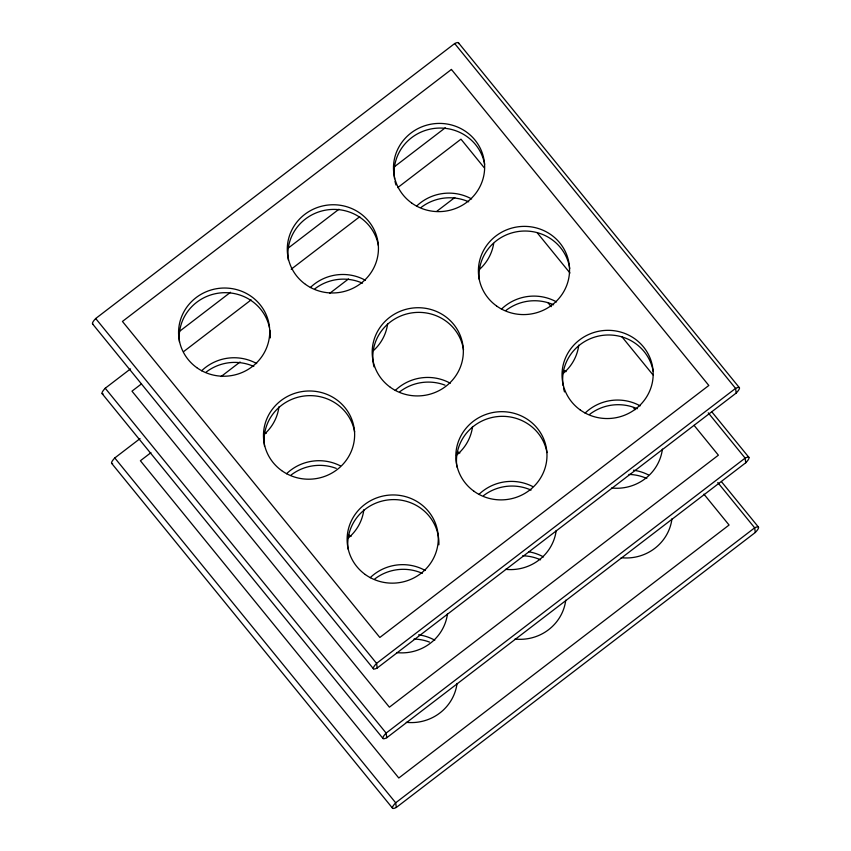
<?xml version="1.0" encoding="UTF-8"?>
<svg xmlns="http://www.w3.org/2000/svg" width="851" height="851" viewBox="0 0 851 851"><rect width="100%" height="100%" fill="white"/><g stroke="black" fill="none" stroke-linecap="round" stroke-linejoin="round"><path stroke-width="1.28" d="M92.961 324.146A11.403 2.521 -39.2 0 1 95.695 318.519L454.679 43.55A11.403 2.521 -39.2 0 1 458.551 43.656M103.099 393.885A11.403 2.521 -39.2 0 1 105.237 388.237L130.511 368.887M178.933 331.794L230.525 292.287M288.425 247.928L338.953 209.229M394.747 166.488L445.286 127.788M141.479 383.886L131.979 391.162L389.396 707.181L718.382 455.189L694.065 425.34M183.656 351.58L251.141 299.892M291.202 269.203L359.739 216.707M397.704 187.635L460.965 139.17L484.442 167.998M112.651 463.604A11.403 2.521 -39.2 0 1 114.789 457.955L140.053 438.605M221.122 376.514L240.067 362.005M329.56 293.457L348.506 278.947M436.935 211.208L454.838 197.506M150.935 452.668L140.394 460.753L398.8 778.005L729.073 525.035L703.905 494.133M95.695 318.519L376.578 663.365A11.403 2.521 -39.2 0 0 377.216 668.014L736.211 393.045A11.403 2.521 -39.2 0 0 735.572 388.396L454.679 43.55M105.237 388.237L386.131 733.083A11.403 2.521 -39.2 0 0 386.769 737.732L745.763 462.763L745.125 458.115L708.234 412.82M114.789 457.955L395.683 802.801L396.321 807.45L755.305 532.481L754.667 527.833L717.776 482.538M458.423 42.763L739.306 387.599M711.968 412.033L748.859 457.327M537.268 232.844L569.968 272.99M621.953 336.815L652.983 374.897M721.52 481.751L758.411 527.046M547.853 302.552L551.203 306.668M633.431 407.608L635.101 409.671M92.589 323.954L373.472 668.801M102.141 393.673L383.024 738.519M111.694 463.401L392.577 808.237M736.211 393.045L735.572 388.396L376.578 663.365L377.216 668.014M386.769 737.732L386.131 733.083L745.125 458.115A11.403 2.521 -39.2 0 1 745.763 462.763M278.947 406.789A45.614 44.082 -7.8 0 1 264.81 433.819M201.634 370.791A45.614 44.082 -7.8 0 1 256.694 363.568M374.791 578.935A45.614 44.082 -7.8 0 1 422.341 573.361M447.488 613.709A45.614 44.082 -7.8 0 1 396.715 652.6M370.174 577.701A45.614 44.082 -7.8 0 1 425.245 570.478M387.662 323.529A45.614 44.082 -7.8 0 1 373.515 350.548M310.349 287.521A45.614 44.082 -7.8 0 1 365.409 280.298M556.203 530.45A45.614 44.082 -7.8 0 1 505.43 569.33M478.89 494.442A45.614 44.082 -7.8 0 1 532.79 486.591M589.7 414.32A45.614 44.082 -7.8 0 1 637.25 408.746M483.496 495.665A45.614 44.082 -7.8 0 1 531.056 490.091M662.408 449.094A45.614 44.082 -7.8 0 1 611.635 487.985M585.084 413.097A45.614 44.082 -7.8 0 1 640.154 405.874M578.765 345.144A45.614 44.082 -7.8 0 1 562.628 373.876M501.452 309.136A45.614 44.082 -7.8 0 1 556.511 301.914M399.853 391.705A45.614 44.082 -7.8 0 1 444.988 385.141M472.56 426.489A45.614 44.082 -7.8 0 1 456.423 455.221M395.247 390.481A45.614 44.082 -7.8 0 1 450.307 383.258M314.955 288.744A45.614 44.082 -7.8 0 1 362.505 283.181M206.25 372.015A45.614 44.082 -7.8 0 1 253.8 366.441M291.148 474.975A45.614 44.082 -7.8 0 1 336.283 468.401M421.16 207.399A45.614 44.082 -7.8 0 1 468.71 201.825M506.058 310.36A45.614 44.082 -7.8 0 1 553.607 304.796M493.686 243.439A45.614 44.082 -7.8 0 1 478.73 270.075M416.543 206.176A45.614 44.082 -7.8 0 1 471.614 198.953M363.845 509.749A45.614 44.082 -7.8 0 1 347.719 538.492M286.532 473.752A45.614 44.082 -7.8 0 1 340.432 465.901M179.487 342.091A45.614 44.082 -7.8 0 1 217.76 293.265A45.614 44.082 -7.8 0 1 269.48 327.699M269.927 330.209A45.614 44.082 -7.8 0 1 270.341 337.89M348.027 549.001A45.614 44.082 -7.8 0 1 391.577 499.643A45.614 44.082 -7.8 0 1 438.882 544.81M456.902 467.008A45.614 44.082 -7.8 0 1 495.016 416.916A45.614 44.082 -7.8 0 1 546.97 452.604M264.555 446.307A45.614 44.082 -7.8 0 1 302.658 396.226A45.614 44.082 -7.8 0 1 354.622 431.914M564.511 391.917A45.614 44.082 -7.8 0 1 563.553 388.173M563.107 385.652A45.614 44.082 -7.8 0 1 601.21 335.571A45.614 44.082 -7.8 0 1 653.174 371.259M288.361 260.087A45.614 44.082 -7.8 0 1 326.465 209.995A45.614 44.082 -7.8 0 1 378.429 245.684M479.166 279.171A45.614 44.082 -7.8 0 1 519.535 231.344A45.614 44.082 -7.8 0 1 569.734 268.554M373.983 366.813A45.614 44.082 -7.8 0 1 410.065 313.189A45.614 44.082 -7.8 0 1 463.529 349.899M395.96 184.997A45.614 44.082 -7.8 0 1 395.002 181.252M394.566 178.742A45.614 44.082 -7.8 0 1 432.67 128.65A45.614 44.082 -7.8 0 1 484.634 164.339M565.755 600.168A45.614 44.082 -7.8 0 1 514.983 639.048M528.631 551.756A45.614 44.082 -7.8 0 1 543.502 556.937M628.91 474.433A45.614 44.082 -7.8 0 1 646.803 478.464M522.705 555.777A45.614 44.082 -7.8 0 1 540.598 559.82M671.95 518.823A45.614 44.082 -7.8 0 1 621.177 557.703M633.527 470.209A45.614 44.082 -7.8 0 1 648.536 474.964M414.001 639.048A45.614 44.082 -7.8 0 1 429.478 642.08M457.04 683.427A45.614 44.082 -7.8 0 1 406.267 722.318M418.618 634.814A45.614 44.082 -7.8 0 1 434.787 640.197M457.519 451.764A45.614 44.082 -7.8 0 1 459.859 452.977M396.321 807.45A11.403 2.521 -39.2 0 1 395.683 802.801L754.667 527.833A11.403 2.521 -39.2 0 1 755.305 532.481M263.906 432.074A45.614 44.082 -7.8 0 1 266.246 433.287M563.724 370.419A45.614 44.082 -7.8 0 1 566.064 371.632M348.804 535.034A45.614 44.082 -7.8 0 1 351.144 536.247M451.424 69.452L122.438 321.444L379.844 637.463L708.83 385.471L451.424 69.452M196.741 367.621A45.614 44.082 -7.8 0 0 269.395 337.07A45.614 44.082 -7.8 0 0 206.304 291.702A45.614 44.082 -7.8 0 0 196.741 367.621M365.281 574.531A45.614 44.082 -7.8 0 0 437.946 543.991A45.614 44.082 -7.8 0 0 374.855 498.622A45.614 44.082 -7.8 0 0 365.281 574.531M281.638 470.582A45.614 44.082 -7.8 0 0 354.303 440.031A45.614 44.082 -7.8 0 0 291.212 394.662A45.614 44.082 -7.8 0 0 281.638 470.582M473.996 491.272A45.614 44.082 -7.8 0 0 546.65 460.721A45.614 44.082 -7.8 0 0 483.559 415.352A45.614 44.082 -7.8 0 0 473.996 491.272M305.456 284.351A45.614 44.082 -7.8 0 0 378.11 253.811A45.614 44.082 -7.8 0 0 315.019 208.431A45.614 44.082 -7.8 0 0 305.456 284.351M580.201 409.927A45.614 44.082 -7.8 0 0 652.855 379.376A45.614 44.082 -7.8 0 0 589.764 334.007A45.614 44.082 -7.8 0 0 580.201 409.927M496.558 305.966A45.614 44.082 -7.8 0 0 569.213 275.426A45.614 44.082 -7.8 0 0 506.122 230.057A45.614 44.082 -7.8 0 0 496.558 305.966M390.354 387.311A45.614 44.082 -7.8 0 0 463.008 356.771A45.614 44.082 -7.8 0 0 399.917 311.402A45.614 44.082 -7.8 0 0 390.354 387.311M411.65 203.006A45.614 44.082 -7.8 0 0 484.315 172.455A45.614 44.082 -7.8 0 0 421.224 127.086A45.614 44.082 -7.8 0 0 411.65 203.006"/></g></svg>
